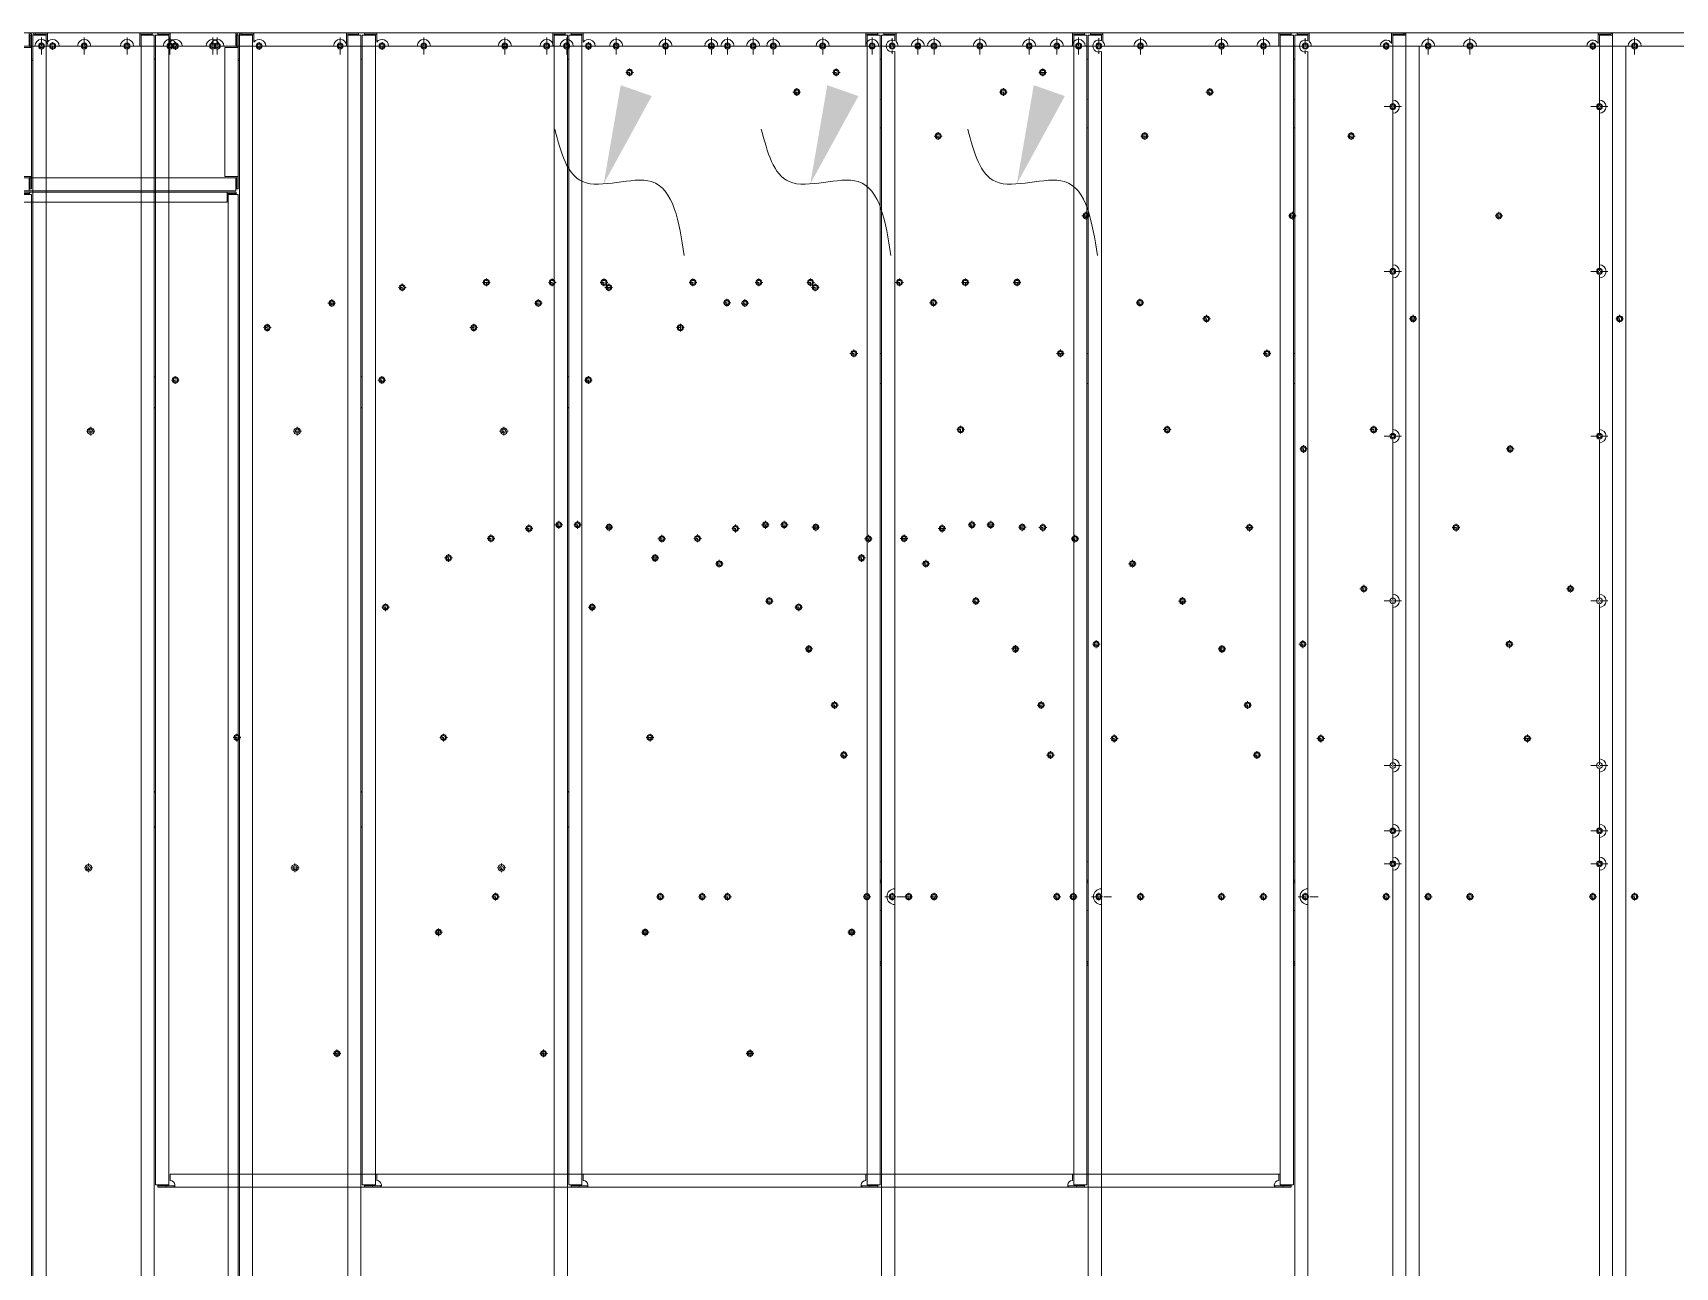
# Model space of a CAD drawing. Header units: millimetres. Extents: x -648583 to 40219, y -129719 to 29148.
# Drawn here: x -644418 to -641925, y -127844 to -125970 of the extents above; entities that cross this region are included whole.
import ezdxf

# ---------------------------------------------------------------- set-up
doc = ezdxf.new("R2010")
doc.units = ezdxf.units.MM
doc.linetypes.add('DASHDOT', pattern=[18.5, 12, -3, 0.5, -3])
doc.layers.add('냉각탑_dim', color=1, linetype='Continuous')

# ---------------------------------------------------------------- blocks, each defined once
blk = doc.blocks.new('1')
at = {"color": 7, "lineweight": 20}
for p, q in [((22357.8, 18433.6), (19364.8, 18433.6)), ((22363.3, 14989.1), (22363.3, 18430.1)), ((22383.3, 18430.1), (22383.3, 14989.1)), ((22385.3, 18433.6), (22839.3, 18433.6)), ((22841.3, 14989.1), (22841.3, 18430.1)), ((22861.3, 18430.1), (22861.3, 14989.1)), ((22863.3, 16685.1), (22863.3, 18430.1)), ((22883.3, 18430.1), (22883.3, 16685.1)), ((22885.3, 18433.6), (23941.3, 18433.6)), ((23943.3, 16685.1), (23943.3, 18430.1)), ((23963.3, 18430.1), (23963.3, 16685.1)), ((23965.3, 14989.1), (23965.3, 18430.1)), ((23987.3, 18433.6), (24739.3, 18433.6)), ((24741.3, 18430.1), (24741.3, 18331.6)), ((24761.3, 18430.1), (24761.3, 14989.1)), ((22007.8, 18413.6), (22052.8, 18413.6)), ((22072.8, 18413.6), (22117.8, 18413.6)), ((22137.8, 18413.6), (22182.8, 18413.6)), ((22202.8, 18413.6), (22247.8, 18413.6)), ((22267.8, 18413.6), (22312.8, 18413.6)), ((22332.8, 18413.6), (22357.8, 18413.6)), ((22341.3, 18411.6), (22341.3, 18215.6)), ((22361.3, 18215.6), (22361.3, 18411.6)), ((22403.3, 18413.6), (22633.3, 18413.6)), ((22653.3, 18413.6), (22839.3, 18413.6)), ((22903.3, 18413.6), (23133.3, 18413.6)), ((23153.3, 18413.6), (23383.3, 18413.6)), ((23403.3, 18413.6), (23477.3, 18413.6)), ((23497.3, 18413.6), (23552.3, 18413.6)), ((23572.3, 18413.6), (23627.3, 18413.6)), ((23647.3, 18413.6), (23721.3, 18413.6)), ((23741.3, 18413.6), (23941.3, 18413.6)), ((23985.3, 17134.6), (23985.3, 18405.5)), ((23990.3, 18413.6), (24221.3, 18413.6)), ((24241.3, 18413.6), (24471.3, 18413.6)), ((24491.3, 18413.6), (24722.3, 18413.6)), ((24781.3, 18413.6), (24781.3, 14853.6)), ((24741.3, 18311.6), (24741.3, 18081.6)), ((22357.8, 18213.6), (20012.8, 18213.6)), ((19364.8, 18193.6), (22357.8, 18193.6)), ((21378.9, 18191.6), (22344.7, 18191.6)), ((22344.7, 18176.6), (21378.9, 18176.6)), ((22346.3, 18188.5), (22346.3, 15338.7)), ((22361.3, 15338.7), (22361.3, 18188.5)), ((24741.3, 18061.6), (24741.3, 17831.6)), ((24741.3, 17811.6), (24741.3, 17581.6)), ((24741.3, 17561.6), (24741.3, 17331.6)), ((24741.3, 17311.6), (24741.3, 17232.6)), ((24741.3, 17212.6), (24741.3, 17182.6)), ((24741.3, 17162.6), (24741.3, 14989.1)), ((23985.3, 14989.1), (23985.3, 17110.6)), ((23943.3, 16701.6), (22885.3, 16701.6)), ((23947.5, 16681.6), (22891.5, 16681.6))]:
    blk.add_line(p, q, dxfattribs=at)
at = {"color": 7, "linetype": 'DASHDOT', "lineweight": 20}
for p, q in [((22062.8, 18426.6), (22062.8, 18400.6)), ((22127.8, 18426.6), (22127.8, 18400.6)), ((22192.8, 18426.6), (22192.8, 18400.6)), ((22257.8, 18426.6), (22257.8, 18400.6)), ((22322.8, 18426.6), (22322.8, 18400.6)), ((22643.3, 18426.6), (22643.3, 18400.6)), ((23143.3, 18426.6), (23143.3, 18400.6)), ((23393.3, 18426.6), (23393.3, 18400.6)), ((23487.3, 18426.6), (23487.3, 18400.6)), ((23562.3, 18426.6), (23562.3, 18400.6)), ((23637.3, 18426.6), (23637.3, 18400.6)), ((23731.3, 18426.6), (23731.3, 18400.6)), ((23981.3, 18425.3), (23981.3, 18401.9)), ((24231.3, 18426.6), (24231.3, 18400.6)), ((24481.3, 18426.6), (24481.3, 18400.6)), ((22075.8, 18413.6), (22049.8, 18413.6)), ((22140.8, 18413.6), (22114.8, 18413.6)), ((22205.8, 18413.6), (22179.8, 18413.6)), ((22270.8, 18413.6), (22244.8, 18413.6)), ((22335.8, 18413.6), (22309.8, 18413.6)), ((22656.3, 18413.6), (22630.3, 18413.6)), ((23156.3, 18413.6), (23130.3, 18413.6)), ((23406.3, 18413.6), (23380.3, 18413.6)), ((23500.3, 18413.6), (23474.3, 18413.6)), ((23575.3, 18413.6), (23549.3, 18413.6)), ((23650.3, 18413.6), (23624.3, 18413.6)), ((23744.3, 18413.6), (23718.3, 18413.6)), ((23993, 18413.6), (23969.6, 18413.6)), ((24244.3, 18413.6), (24218.3, 18413.6)), ((24494.3, 18413.6), (24468.3, 18413.6)), ((24741.3, 18334.6), (24741.3, 18308.6)), ((24754.3, 18321.6), (24728.3, 18321.6)), ((24741.3, 18084.6), (24741.3, 18058.6)), ((24754.3, 18071.6), (24728.3, 18071.6)), ((24741.3, 17834.6), (24741.3, 17808.6)), ((24754.3, 17821.6), (24728.3, 17821.6)), ((24741.3, 17584.6), (24741.3, 17558.6)), ((24754.3, 17571.6), (24728.3, 17571.6)), ((24741.3, 17334.6), (24741.3, 17308.6)), ((24754.3, 17321.6), (24728.3, 17321.6)), ((24741.3, 17235.6), (24741.3, 17209.6)), ((24754.3, 17222.6), (24728.3, 17222.6)), ((24741.3, 17185.6), (24741.3, 17159.6)), ((24754.3, 17172.6), (24728.3, 17172.6)), ((23985.3, 17138.2), (23985.3, 17107)), ((24000.9, 17122.6), (23969.7, 17122.6))]:
    blk.add_line(p, q, dxfattribs=at)
at = {"color": 7, "lineweight": 20, "ltscale": 0.0875}
for p, q in [((22357.8, 18433.6), (22357.8, 18430.1)), ((22363.3, 18430.1), (22366.8, 18430.1)), ((22385.3, 18433.6), (22385.3, 18430.1)), ((22839.3, 18433.6), (22839.3, 18430.1)), ((22861.3, 18430.1), (22857.8, 18430.1)), ((22863.3, 18430.1), (22866.8, 18430.1)), ((22885.3, 18433.6), (22885.3, 18430.1)), ((23941.3, 18433.6), (23941.3, 18430.1)), ((23963.3, 18430.1), (23959.8, 18430.1)), ((23965.3, 18430.1), (23968.8, 18430.1)), ((23987.3, 18433.6), (23987.3, 18430.1)), ((24739.3, 18433.6), (24739.3, 18430.1)), ((24761.3, 18430.1), (24757.8, 18430.1)), ((22361.3, 18411.6), (22357.8, 18411.6)), ((22361.3, 18215.6), (22357.8, 18215.6)), ((22357.8, 18193.6), (22357.8, 18197.1)), ((22863.3, 16685.1), (22866.8, 16685.1)), ((23963.3, 16685.1), (23959.8, 16685.1))]:
    blk.add_line(p, q, dxfattribs=at)
at = {"color": 7, "lineweight": 20, "ltscale": 0.0375}
for p, q in [((22359.3, 18430.1), (22357.8, 18430.1)), ((22366.8, 18431.6), (22366.8, 18430.1)), ((22857.8, 18431.6), (22857.8, 18430.1)), ((22866.8, 18430.1), (22866.8, 18431.6)), ((23959.8, 18430.1), (23959.8, 18431.6)), ((23968.8, 18431.6), (23968.8, 18430.1)), ((24757.8, 18431.6), (24757.8, 18430.1)), ((22359.3, 18197.1), (22357.8, 18197.1)), ((22358.2, 18190), (22358.2, 18188.5)), ((22866.8, 16685.1), (22866.8, 16683.6)), ((23959.8, 16685.1), (23959.8, 16683.6))]:
    blk.add_line(p, q, dxfattribs=at)
at = {"color": 7, "lineweight": 20, "ltscale": 0.4125}
for p, q in [((22357.8, 18413.6), (22357.8, 18430.1)), ((22366.8, 18430.1), (22383.3, 18430.1)), ((22839.3, 18430.1), (22839.3, 18413.6)), ((22841.3, 18430.1), (22857.8, 18430.1)), ((22866.8, 18430.1), (22883.3, 18430.1)), ((23941.3, 18430.1), (23941.3, 18413.6)), ((23943.3, 18430.1), (23959.8, 18430.1)), ((23968.8, 18430.1), (23985.3, 18430.1)), ((24741.3, 18430.1), (24757.8, 18430.1)), ((22357.8, 18411.6), (22341.3, 18411.6)), ((22341.3, 18215.6), (22357.8, 18215.6)), ((22357.8, 18197.1), (22357.8, 18213.6)), ((22883.3, 16685.1), (22866.8, 16685.1)), ((23959.8, 16685.1), (23943.3, 16685.1))]:
    blk.add_line(p, q, dxfattribs=at)
at = {"color": 7, "lineweight": 20, "ltscale": 0.4625}
for p, q in [((22359.3, 18430.1), (22359.3, 18411.6)), ((22361.3, 18411.6), (22361.3, 18430.1)), ((22366.8, 18433.6), (22385.3, 18433.6)), ((22385.3, 18431.6), (22366.8, 18431.6)), ((22839.3, 18433.6), (22857.8, 18433.6)), ((22857.8, 18431.6), (22839.3, 18431.6)), ((22866.8, 18433.6), (22885.3, 18433.6)), ((22885.3, 18431.6), (22866.8, 18431.6)), ((23941.3, 18433.6), (23959.8, 18433.6)), ((23959.8, 18431.6), (23941.3, 18431.6)), ((23968.8, 18433.6), (23987.3, 18433.6)), ((23987.3, 18431.6), (23968.8, 18431.6)), ((24739.3, 18433.6), (24757.8, 18433.6)), ((24757.8, 18431.6), (24739.3, 18431.6)), ((22359.3, 18215.6), (22359.3, 18197.1)), ((22361.3, 18197.1), (22361.3, 18215.6))]:
    blk.add_line(p, q, dxfattribs=at)
at = {"color": 7, "lineweight": 20, "ltscale": 0.05}
for p, q in [((22359.3, 18430.1), (22361.3, 18430.1)), ((22366.8, 18433.6), (22366.8, 18431.6)), ((22857.8, 18433.6), (22857.8, 18431.6)), ((22866.8, 18433.6), (22866.8, 18431.6)), ((23959.8, 18433.6), (23959.8, 18431.6)), ((23968.8, 18433.6), (23968.8, 18431.6)), ((24757.8, 18433.6), (24757.8, 18431.6)), ((22863.3, 18393.6), (22861.3, 18393.6)), ((22863.3, 18393.6), (22861.3, 18393.6)), ((23965.3, 18393.6), (23963.3, 18393.6)), ((23965.3, 18393.6), (23963.3, 18393.6)), ((22359.3, 18197.1), (22361.3, 18197.1)), ((23963.3, 17175.6), (23965.3, 17175.6)), ((23965.3, 17147.6), (23963.3, 17147.6)), ((23965.3, 17145.6), (23963.3, 17145.6)), ((23965.3, 17143.6), (23963.3, 17143.6)), ((23965.3, 17101.6), (23963.3, 17101.6)), ((23963.3, 17024), (23965.3, 17024)), ((23963.3, 17022), (23965.3, 17022)), ((23965.3, 17020), (23963.3, 17020)), ((23965.3, 17018.4), (23963.3, 17018.4)), ((22866.8, 16681.6), (22866.8, 16683.6)), ((22879.1, 16681.6), (22879.1, 16683.6)), ((22891.5, 16681.6), (22891.5, 16683.6)), ((23935.1, 16681.6), (23935.1, 16683.6)), ((23947.5, 16681.6), (23947.5, 16683.6)), ((23959.8, 16681.6), (23959.8, 16683.6))]:
    blk.add_line(p, q, dxfattribs=at)
at = {"color": 7, "lineweight": 20, "ltscale": 0.2625}
for p, q in [((22385.3, 18419.6), (22385.3, 18430.1)), ((22885.3, 18419.6), (22885.3, 18430.1))]:
    blk.add_line(p, q, dxfattribs=at)
at = {"color": 7, "lineweight": 20, "ltscale": 0.224999}
for p, q in [((22866.8, 18433.6), (22857.8, 18433.6)), ((23968.8, 18433.6), (23959.8, 18433.6))]:
    blk.add_line(p, q, dxfattribs=at)
at = {"color": 7, "lineweight": 20, "ltscale": 0.210944}
blk.add_line((23985.3, 18421.7), (23985.3, 18430.1), dxfattribs=at)
at = {"color": 7, "lineweight": 20, "ltscale": 0.244795}
blk.add_line((23987.3, 18420.3), (23987.3, 18430.1), dxfattribs=at)
at = {"color": 7, "lineweight": 20, "ltscale": 0.309422}
blk.add_line((24739.3, 18417.7), (24739.3, 18430.1), dxfattribs=at)
at = {"lineweight": 20}
for p, q in [((24757.8, 18433.6), (25861.3, 18433.6)), ((24761.3, 18430.1), (24761.3, 18433.6)), ((24761.3, 18413.6), (25861.3, 18413.6))]:
    blk.add_line(p, q, dxfattribs=at)
at = {"color": 7, "linetype": 'DASHDOT', "lineweight": 20, "ltscale": 0.2925}
for p, q in [((22399.2, 18413.6), (22387.5, 18413.6)), ((22899.2, 18413.6), (22887.5, 18413.6)), ((23371.2, 18054.9), (23359.5, 18054.9)), ((23243.4, 18047.2), (23231.7, 18047.2)), ((23136.5, 18023.4), (23124.8, 18023.4)), ((23038.5, 17986.2), (23026.8, 17986.2)), ((22898.9, 17906.7), (22887.2, 17906.7)), ((23435.8, 17681.3), (23424.1, 17681.3)), ((23378.2, 17666.3), (23366.5, 17666.3)), ((23218.1, 17561.9), (23206.4, 17561.9)), ((22992.6, 17364.1), (22980.9, 17364.1)), ((23385.2, 17122.6), (23373.5, 17122.6)), ((23298.7, 17068.6), (23287, 17068.6)), ((23144.4, 16884.7), (23132.7, 16884.7))]:
    blk.add_line(p, q, dxfattribs=at)
at = {"color": 7, "linetype": 'DASHDOT', "lineweight": 20, "ltscale": 0.292505}
for p, q in [((22393.3, 18419.5), (22393.3, 18407.8)), ((22893.3, 18419.5), (22893.3, 18407.8)), ((24731.3, 18419.5), (24731.3, 18407.8)), ((23582.7, 18379.5), (23582.7, 18367.8)), ((23923.2, 17952.9), (23923.2, 17941.2)), ((24085.2, 17837.2), (24085.2, 17825.5)), ((24605.8, 17807.9), (24605.8, 17796.2)), ((23631.7, 17671.7), (23631.7, 17660)), ((24318.4, 17368.5), (24318.4, 17356.8)), ((23908, 17343.5), (23908, 17331.8)), ((23379.3, 17128.5), (23379.3, 17116.8)), ((23629.3, 17128.5), (23629.3, 17116.8)), ((23731.3, 17128.5), (23731.3, 17116.8)), ((23981.3, 17128.5), (23981.3, 17116.8)), ((24231.3, 17128.5), (24231.3, 17116.8)), ((24481.3, 17128.5), (24481.3, 17116.8)), ((24731.3, 17128.5), (24731.3, 17116.8)), ((23292.8, 17074.5), (23292.8, 17062.8))]:
    blk.add_line(p, q, dxfattribs=at)
at = {"color": 7, "lineweight": 20, "ltscale": 0.13954}
blk.add_line((23396.1, 18412.5), (23390.5, 18412.5), dxfattribs=at)
at = {"color": 7, "lineweight": 20, "ltscale": 0.065314}
blk.add_line((23394.6, 18410.9), (23392, 18410.9), dxfattribs=at)
at = {"color": 7, "lineweight": 20, "ltscale": 0.074833}
blk.add_line((23559.7, 18412.1), (23559.7, 18415.1), dxfattribs=at)
at = {"color": 7, "linetype": 'DASHDOT', "lineweight": 20, "ltscale": 0.292499}
for p, q in [((24737.2, 18413.6), (24725.5, 18413.6)), ((23836.5, 18349.6), (23836.5, 18337.9)), ((23842.3, 18343.8), (23830.6, 18343.8)), ((24057, 18277), (24045.3, 18277)), ((24051.1, 18282.8), (24051.1, 18271.1)), ((24281.1, 18155.9), (24269.4, 18155.9)), ((24275.2, 18161.8), (24275.2, 18150.1)), ((23237.5, 18053.1), (23237.5, 18041.4)), ((23365.3, 18060.8), (23365.3, 18049.1)), ((23471.2, 18054.9), (23459.5, 18054.9)), ((23465.3, 18060.8), (23465.3, 18049.1)), ((23549.7, 18054.9), (23538, 18054.9)), ((23543.8, 18060.8), (23543.8, 18049.1)), ((23130.6, 18029.3), (23130.6, 18017.6)), ((23730.4, 18030), (23730.4, 18018.3)), ((23736.3, 18024.1), (23724.6, 18024.1)), ((24464.3, 17999.7), (24452.6, 17999.7)), ((24458.5, 18005.6), (24458.5, 17993.9)), ((23032.7, 17992.1), (23032.7, 17980.4)), ((23929, 17947.1), (23917.3, 17947.1)), ((22893.1, 17912.6), (22893.1, 17900.9)), ((24611.7, 17802.1), (24600, 17802.1)), ((23430, 17687.2), (23430, 17675.5)), ((23481.2, 17686.9), (23469.5, 17686.9)), ((23475.3, 17692.8), (23475.3, 17681.1)), ((23509.7, 17686.9), (23498, 17686.9)), ((23503.8, 17692.8), (23503.8, 17681.1)), ((23551.7, 17689.2), (23551.7, 17677.5)), ((24215.9, 17682.9), (24204.2, 17682.9)), ((24210.1, 17688.7), (24210.1, 17677)), ((23372.3, 17672.2), (23372.3, 17660.5)), ((23313.7, 17636.7), (23302, 17636.7)), ((23307.8, 17642.5), (23307.8, 17630.8)), ((23718.9, 17633.7), (23718.9, 17622)), ((23794.8, 17577.1), (23794.8, 17565.4)), ((24703.1, 17589.9), (24691.4, 17589.9)), ((24697.3, 17595.8), (24697.3, 17584.1)), ((23212.3, 17567.8), (23212.3, 17556.1)), ((23854.8, 17504.5), (23854.8, 17492.8)), ((24296.9, 17505.9), (24285.2, 17505.9)), ((24291.1, 17511.7), (24291.1, 17500)), ((23899.7, 17413.4), (23888, 17413.4)), ((23893.8, 17419.3), (23893.8, 17407.6)), ((22986.7, 17370), (22986.7, 17358.3)), ((24324.3, 17362.6), (24312.6, 17362.6)), ((23913.9, 17337.6), (23902.2, 17337.6)), ((23635.2, 17122.6), (23623.5, 17122.6)), ((23737.2, 17122.6), (23725.5, 17122.6)), ((23987.2, 17122.6), (23975.5, 17122.6)), ((24237.2, 17122.6), (24225.5, 17122.6)), ((24487.2, 17122.6), (24475.5, 17122.6)), ((24737.2, 17122.6), (24725.5, 17122.6)), ((23138.5, 16890.6), (23138.5, 16878.9))]:
    blk.add_line(p, q, dxfattribs=at)
at = {"color": 7, "lineweight": 20, "ltscale": 0.012499}
for p, q in [((22363.3, 18393.6), (22362.8, 18393.6)), ((22363.3, 18391.6), (22362.8, 18391.6))]:
    blk.add_line(p, q, dxfattribs=at)
at = {"color": 7, "linetype": 'DASHDOT', "lineweight": 20, "ltscale": 0.292502}
for p, q in [((23588.6, 18373.6), (23576.9, 18373.6)), ((24091, 17831.4), (24079.3, 17831.4)), ((23557.5, 17683.4), (23545.8, 17683.4)), ((23637.5, 17665.8), (23625.8, 17665.8)), ((23724.7, 17627.9), (23713, 17627.9)), ((23800.7, 17571.3), (23789, 17571.3)), ((23860.7, 17498.6), (23849, 17498.6))]:
    blk.add_line(p, q, dxfattribs=at)
at = {"color": 7, "lineweight": 20, "ltscale": 0.05367}
for p, q in [((23963.3, 18332.7), (23965.3, 18331.9)), ((23965.3, 18289), (23963.3, 18289.8))]:
    blk.add_line(p, q, dxfattribs=at)
at = {"color": 7, "lineweight": 20, "ltscale": 0.0775}
for p, q in [((22344.7, 18191.6), (22344.7, 18188.5)), ((22361.3, 18188.5), (22358.2, 18188.5))]:
    blk.add_line(p, q, dxfattribs=at)
at = {"color": 7, "lineweight": 20, "ltscale": 0.3375}
for p, q in [((22358.2, 18191.6), (22344.7, 18191.6)), ((22344.7, 18190), (22358.2, 18190))]:
    blk.add_line(p, q, dxfattribs=at)
at = {"color": 7, "lineweight": 20, "ltscale": 0.2975}
for p, q in [((22344.7, 18176.6), (22344.7, 18188.5)), ((22358.2, 18188.5), (22346.3, 18188.5))]:
    blk.add_line(p, q, dxfattribs=at)
at = {"color": 7, "lineweight": 20, "ltscale": 0.04}
blk.add_line((22358.2, 18191.6), (22358.2, 18190), dxfattribs=at)
at = {"color": 7, "lineweight": 20, "ltscale": 0.057149}
for p, q in [((23963.3, 17947.7), (23965.3, 17946.6)), ((23965.3, 17900.9), (23963.3, 17902))]:
    blk.add_line(p, q, dxfattribs=at)
at = {"color": 7, "lineweight": 20, "ltscale": 0.058406}
for p, q in [((22861.3, 17910.9), (22863.3, 17912.1)), ((22863.3, 17865.4), (22861.3, 17864.2)), ((22863.3, 17865.4), (22861.3, 17864.2))]:
    blk.add_line(p, q, dxfattribs=at)
at = {"color": 7, "linetype": 'DASHDOT', "lineweight": 20, "ltscale": 0.325}
for p, q in [((22771.2, 17829.2), (22758.2, 17829.2)), ((22764.7, 17835.7), (22764.7, 17822.7)), ((22767.7, 17166.3), (22754.7, 17166.3)), ((22761.2, 17172.8), (22761.2, 17159.8))]:
    blk.add_line(p, q, dxfattribs=at)
at = {"color": 7, "lineweight": 20, "ltscale": 0.066501}
for p, q in [((22863.3, 17282.5), (22861.3, 17280.7)), ((22863.3, 17229.3), (22861.3, 17227.5)), ((22863.3, 17229.3), (22861.3, 17227.5))]:
    blk.add_line(p, q, dxfattribs=at)
at = {"color": 7, "linetype": 'DASHDOT', "lineweight": 20, "ltscale": 0.195}
for p, q in [((23296.7, 17068.6), (23288.9, 17068.6)), ((23142.5, 16884.7), (23134.7, 16884.7))]:
    blk.add_line(p, q, dxfattribs=at)
at = {"color": 7, "linetype": 'DASHDOT', "lineweight": 20, "ltscale": 0.195001}
for p, q in [((23292.8, 17072.5), (23292.8, 17064.7)), ((23138.6, 16888.6), (23138.6, 16880.8))]:
    blk.add_line(p, q, dxfattribs=at)
at = {"color": 7, "lineweight": 20, "ltscale": 0.307899}
for p, q in [((22866.8, 16683.6), (22879.1, 16683.6)), ((22879.1, 16681.6), (22866.8, 16681.6)), ((23947.5, 16683.6), (23959.8, 16683.6)), ((23959.8, 16681.6), (23947.5, 16681.6))]:
    blk.add_line(p, q, dxfattribs=at)
at = {"color": 7, "lineweight": 20, "ltscale": 0.154601}
for p, q in [((22879.1, 16683.6), (22891.5, 16683.6)), ((22879.1, 16681.6), (22885.3, 16681.6)), ((22891.5, 16681.6), (22885.3, 16681.6)), ((23935.1, 16683.6), (23941.3, 16683.6)), ((23935.1, 16681.6), (23941.3, 16681.6)), ((23941.3, 16683.6), (23947.5, 16683.6)), ((23941.3, 16681.6), (23947.5, 16681.6))]:
    blk.add_line(p, q, dxfattribs=at)
at = {"color": 7, "lineweight": 20, "ltscale": 0.2375}
for p, q in [((22885.3, 16701.6), (22885.3, 16692.1)), ((23941.3, 16701.6), (23941.3, 16692.1))]:
    blk.add_line(p, q, dxfattribs=at)
at = {"color": 7, "lineweight": 20}
for centre, radius in [((22062.8, 18413.6), 4.5), ((22062.8, 18413.6), 3), ((22127.8, 18413.6), 4.5), ((22127.8, 18413.6), 3), ((22192.8, 18413.6), 4.5), ((22192.8, 18413.6), 3), ((22257.8, 18413.6), 4.5), ((22257.8, 18413.6), 3), ((22322.8, 18413.6), 4.5), ((22322.8, 18413.6), 3), ((22393.3, 18413.6), 4.5), ((22393.3, 18413.6), 3), ((22643.3, 18413.6), 4.5), ((22643.3, 18413.6), 3), ((22893.3, 18413.6), 4.5), ((22893.3, 18413.6), 3), ((23143.3, 18413.6), 4.5), ((23143.3, 18413.6), 3), ((23393.3, 18413.6), 4.5), ((23393.3, 18413.6), 3), ((23487.3, 18413.6), 4.5), ((23487.3, 18413.6), 3), ((23562.3, 18413.6), 4.5), ((23562.3, 18413.6), 3), ((23637.3, 18413.6), 4.5), ((23637.3, 18413.6), 3.3), ((23731.3, 18413.6), 4.5), ((23731.3, 18413.6), 3), ((23981.3, 18413.6), 4.5), ((23981.3, 18413.6), 3), ((24231.3, 18413.6), 4.5), ((24231.3, 18413.6), 3), ((24481.3, 18413.6), 4.5), ((24481.3, 18413.6), 3), ((24731.3, 18413.6), 4.5), ((24731.3, 18413.6), 3), ((23582.7, 18373.6), 4.5), ((23582.7, 18373.6), 3), ((23836.5, 18343.8), 4.5), ((23836.5, 18343.8), 3), ((24741.3, 18321.6), 4.5), ((24741.3, 18321.6), 3), ((24051.1, 18277), 4.5), ((24051.1, 18277), 3), ((24275.2, 18155.9), 4.5), ((24275.2, 18155.9), 3), ((24741.3, 18071.6), 4.5), ((24741.3, 18071.6), 3), ((23237.5, 18047.2), 4.5), ((23237.5, 18047.2), 3), ((23365.3, 18054.9), 4.5), ((23365.3, 18054.9), 3), ((23465.3, 18054.9), 4.5), ((23465.3, 18054.9), 3), ((23543.8, 18054.9), 4.5), ((23543.8, 18054.9), 3), ((23130.6, 18023.4), 4.5), ((23130.6, 18023.4), 3), ((23730.4, 18024.1), 4.5), ((23730.4, 18024.1), 3), ((24458.5, 17999.7), 4.5), ((24458.5, 17999.7), 3), ((23032.7, 17986.2), 4.5), ((23032.7, 17986.2), 3), ((23923.2, 17947.1), 4.5), ((23923.2, 17947.1), 3), ((22893.1, 17906.7), 4.5), ((22893.1, 17906.7), 3), ((22764.7, 17829.2), 5), ((22764.7, 17829.2), 3), ((24085.2, 17831.4), 4.5), ((24085.2, 17831.4), 3), ((24741.3, 17821.6), 4.5), ((24605.8, 17802.1), 4.5), ((24605.8, 17802.1), 3), ((24741.3, 17821.6), 3), ((23430, 17681.3), 4.5), ((23430, 17681.3), 3), ((23475.3, 17686.9), 4.5), ((23475.3, 17686.9), 3), ((23503.8, 17686.9), 4.5), ((23503.8, 17686.9), 3), ((23551.7, 17683.4), 4.5), ((23551.7, 17683.4), 3), ((24210.1, 17682.9), 4.5), ((24210.1, 17682.9), 3), ((23372.3, 17666.3), 4.5), ((23372.3, 17666.3), 3), ((23631.7, 17665.8), 4.5), ((23631.7, 17665.8), 3), ((23307.8, 17636.7), 4.5), ((23307.8, 17636.7), 3), ((23718.9, 17627.9), 4.5), ((23718.9, 17627.9), 3), ((23794.8, 17571.3), 4.5), ((24697.3, 17589.9), 4.5), ((24697.3, 17589.9), 3), ((24741.3, 17571.6), 4.5), ((23212.3, 17561.9), 4.5), ((23212.3, 17561.9), 3), ((23794.8, 17571.3), 3), ((23854.8, 17498.6), 4.5), ((23854.8, 17498.6), 3), ((24291.1, 17505.9), 4.5), ((24291.1, 17505.9), 3), ((23893.8, 17413.4), 4.5), ((23893.8, 17413.4), 3), ((22986.7, 17364.1), 4.5), ((22986.7, 17364.1), 3), ((24318.4, 17362.6), 4.5), ((24318.4, 17362.6), 3), ((23908, 17337.6), 4.5), ((23908, 17337.6), 3), ((24741.3, 17321.6), 4.5), ((24741.3, 17222.6), 4.5), ((24741.3, 17222.6), 3), ((24741.3, 17172.6), 4.5), ((22761.2, 17166.3), 5), ((22761.2, 17166.3), 3), ((24741.3, 17172.6), 3), ((23379.3, 17122.6), 4.5), ((23629.3, 17122.6), 4.5), ((23731.3, 17122.6), 4.5), ((23981.3, 17122.6), 4.5), ((24231.3, 17122.6), 4.5), ((24481.3, 17122.6), 4.5), ((24731.3, 17122.6), 4.5), ((23379.3, 17122.6), 3), ((23629.3, 17122.6), 3), ((23731.3, 17122.6), 3), ((23981.3, 17122.6), 3), ((24231.3, 17122.6), 3), ((24481.3, 17122.6), 3), ((24731.3, 17122.6), 3), ((23292.8, 17068.6), 4.5), ((23292.8, 17068.6), 3), ((23138.5, 16884.7), 4.5), ((23138.6, 16884.7), 3)]:
    blk.add_circle(centre, radius, dxfattribs=at)
for centre, radius, start, end in [((22062.8, 18413.6), 10, 0, 180), ((22127.8, 18413.6), 10, 0, 180), ((22192.8, 18413.6), 10, 0, 180), ((22257.8, 18413.6), 10, 0, 180), ((22322.8, 18413.6), 10, 0, 180), ((22357.8, 18430.1), 3.5, 0, 90), ((22357.8, 18430.1), 1.5, 0, 90), ((22366.8, 18430.1), 3.5, 90, 180), ((22366.8, 18430.1), 1.5, 90, 180), ((22393.3, 18413.6), 10, 0, 143.1301), ((22643.3, 18413.6), 10, 0, 180), ((22893.3, 18413.6), 10, 0, 143.1301), ((23143.3, 18413.6), 10, 0, 180), ((23393.3, 18413.6), 10, 0, 180), ((23487.3, 18413.6), 10, 0, 180), ((23562.3, 18413.6), 10, 0, 180), ((23637.3, 18413.6), 10, 0, 180), ((23731.3, 18413.6), 10, 0, 180), ((24231.3, 18413.6), 10, 0, 180), ((24481.3, 18413.6), 10, 0, 180), ((24757.8, 18430.1), 3.5, 0, 90), ((24757.8, 18430.1), 1.5, 0, 90), ((23981.3, 18413.6), 9, 63.6122, 296.3878), ((23981.3, 18413.6), 9, 0, 48.1897), ((24731.3, 18413.6), 9, 27.266, 180), ((22362.8, 18395.1), 1.5, 180, 270), ((22362.8, 18395.1), 3.5, 244.6225, 270), ((24757.8, 18397.1), 3.5, 359.7619, 0), ((24757.8, 18388.1), 3.5, 0, 0.2381), ((24741.3, 18321.6), 10, 270, 90), ((24741.3, 18071.6), 10, 270, 90), ((24741.3, 17821.6), 10, 270, 90), ((24741.3, 17571.6), 10, 270, 90), ((24741.3, 17321.6), 10, 270, 90), ((24757.8, 17255.1), 3.5, 359.762, 0), ((24741.3, 17222.6), 10, 270, 90), ((24757.8, 17246.1), 3.5, 0, 0.238), ((24741.3, 17172.6), 10, 270, 90), ((23985.3, 17122.6), 12, 90, 270), ((24757.8, 17149.1), 3.5, 359.762, 0), ((24757.8, 17140.1), 3.5, 0, 0.2381), ((24757.8, 17105.1), 3.5, 359.7619, 0), ((22885.3, 16685.1), 7, 0, 90), ((23941.3, 16685.1), 7, 90, 180)]:
    blk.add_arc(centre, radius, start, end, dxfattribs=at)
for points, knots in [([(22892.3, 16685.1), (22892.3, 16684.6), (22892.3, 16684), (22892.3, 16683.5), (22892.2, 16682.6), (22892, 16682), (22891.9, 16681.8), (22891.7, 16681.6), (22891.6, 16681.6), (22891.5, 16681.6), (22891.5, 16681.6), (22891.5, 16681.6)], [0, 0, 0, 0, 0, 0, 5.016208, 5.016208, 5.016208, 8.965092, 8.965092, 8.965092, 9.470029, 9.470029, 9.470029, 9.470029, 9.470029, 9.470029]), ([(22892.3, 16685.1), (22892.3, 16684.7), (22892.3, 16684.2), (22892.1, 16683.9), (22891.9, 16683.7), (22891.6, 16683.6), (22891.6, 16683.6), (22891.5, 16683.6), (22891.5, 16683.6)], [0, 0, 0, 0, 0, 0, 7.946312, 7.946312, 7.946312, 8.807471, 8.807471, 8.807471, 8.807471, 8.807471, 8.807471]), ([(23934.3, 16685.1), (23934.3, 16684.6), (23934.3, 16684), (23934.4, 16683.5), (23934.5, 16682.6), (23934.7, 16682), (23934.8, 16681.8), (23934.9, 16681.6), (23935.1, 16681.6), (23935.1, 16681.6), (23935.1, 16681.6), (23935.1, 16681.6)], [0, 0, 0, 0, 0, 0, 5.016208, 5.016208, 5.016208, 8.965092, 8.965092, 8.965092, 9.470029, 9.470029, 9.470029, 9.470029, 9.470029, 9.470029]), ([(23934.3, 16685.1), (23934.3, 16684.7), (23934.4, 16684.2), (23934.5, 16683.9), (23934.7, 16683.7), (23935, 16683.6), (23935.1, 16683.6), (23935.1, 16683.6), (23935.1, 16683.6)], [0, 0, 0, 0, 0, 0, 7.946312, 7.946312, 7.946312, 8.807471, 8.807471, 8.807471, 8.807471, 8.807471, 8.807471])]:
    blk.add_open_spline(points, degree=5, knots=knots, dxfattribs=at)
at = {"layer": '냉각탑_dim', "lineweight": 20}
blk.add_spline([(23469.1, 18287.4), (23511.4, 18207.8), (23616, 18207.8), (23665.8, 18095.8)], degree=3, dxfattribs=at)
blk.add_solid([(23616.4, 18337.7), (23543.4, 18204.3), (23569.2, 18354.2)], dxfattribs=at)

msp = doc.modelspace()

# ---------------------------------------------------------------- block references
at = {"lineweight": 5}
for p in [(-667094.5, -144403.9), (-666780.9, -144403.9), (-666467.4, -144403.9)]:
    msp.add_blockref('1', p, dxfattribs=at)

doc.saveas('drawing.dxf')
